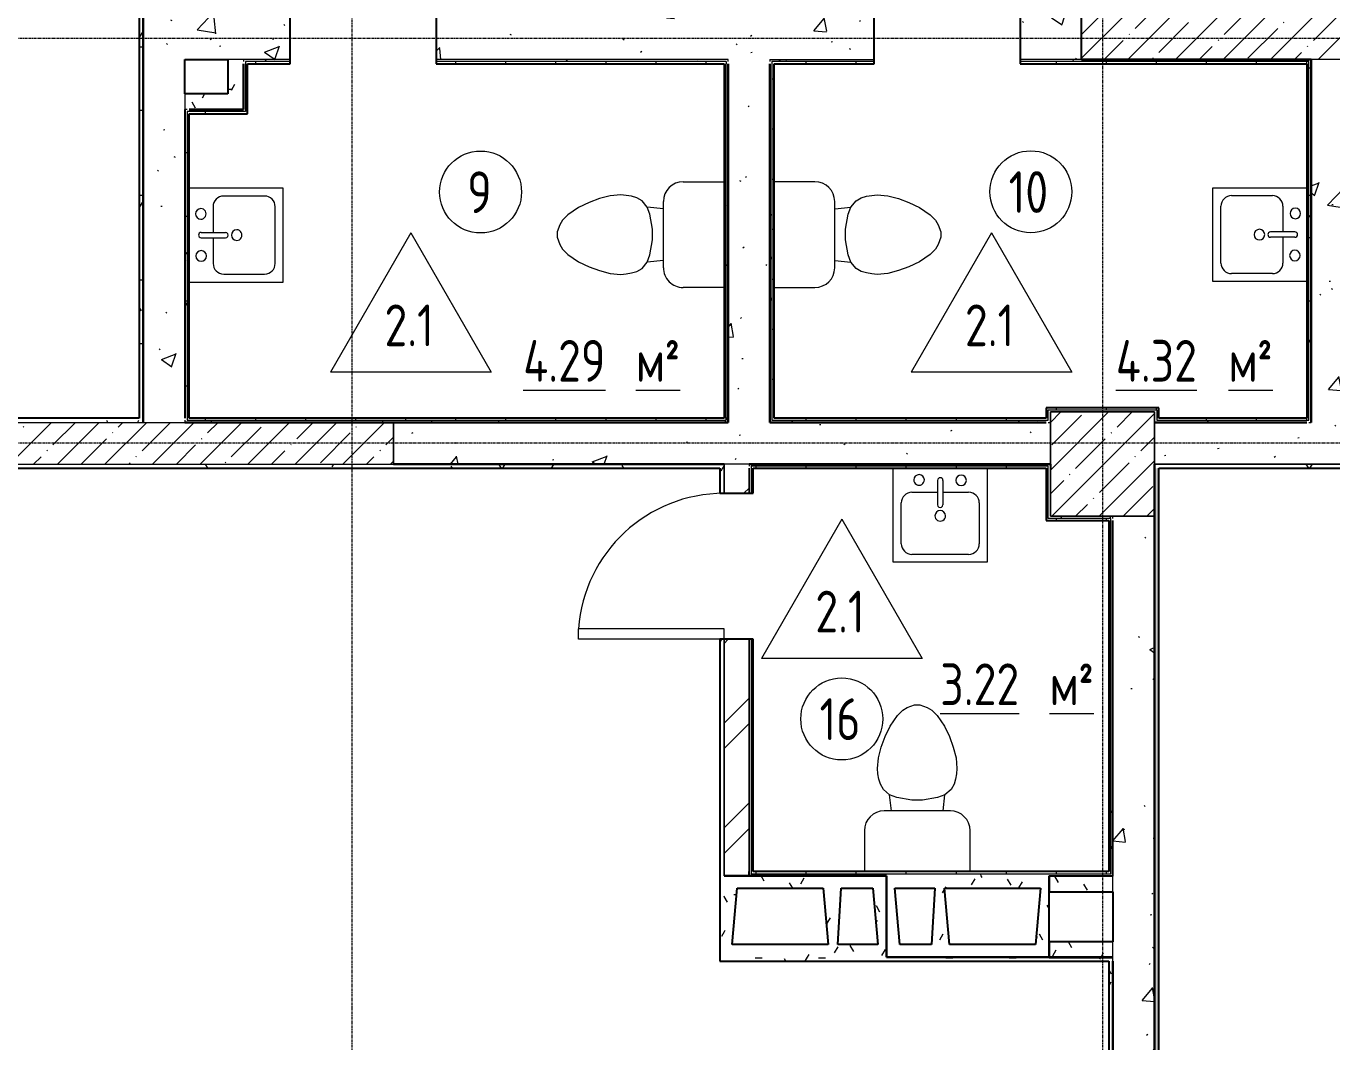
# Model space of a CAD drawing. Header units: millimetres. Extents: x -11854 to 4360091, y -19344 to 4989148.
# Drawn here: x 26381 to 32643, y 11977 to 16847 of the extents above; entities that cross this region are included whole.
import ezdxf

# ---------------------------------------------------------------- set-up
doc = ezdxf.new("R2010")
doc.units = ezdxf.units.MM
doc.linetypes.add('Линия сетки', pattern=[22.225, 12.7, -3.175, 3.175, -3.175])
for name, color, linetype, lineweight in [('A-AREA-IDEN', 254, 'Continuous', 9), ('A-DOOR', 254, 'Continuous', 9), ('A-WALL', 254, 'Continuous', 9), ('P-SANR-FIXT', 254, 'Continuous', 9), ('S-GRID', 254, 'Continuous', 9)]:
    doc.layers.add(name, color=color, linetype=linetype, lineweight=lineweight)
doc.styles.add('ISOCPEUR', font='isocpeur.ttf', dxfattribs={"width": 0.8, "height": 200})
doc.styles.add('ISOCPEUR_B', font='', dxfattribs={"width": 0.8, "height": 200})
doc.styles.add('ISOCPEUR_B_1', font='', dxfattribs={"width": 0.8, "height": 200})
doc.styles.get('ISOCPEUR_B').set_extended_font_data('ISOCPEUR', bold=True)
doc.styles.get('ISOCPEUR_B_1').set_extended_font_data('ISOCPEUR', bold=True)
pattern_1 = [(50, (542041.7, 20914.14), (728.7365, -63.7558), [76.2, -838.2]), (355, (542041.7, 20914.14), (-140.9716, 764.2276), [60.96, -670.56]), (100.451, (542102.4, 20908.8), (587.77, 700.46675), [64.76, -712.36]), (46.184, (542041.7, 21117.3), (1084.3162, -168.171), [114.3, -1257.3]), (96.636, (542132, 21103.3), (949.61, 989.7098), [97.14, -1068.54]), (351.184, (542041.7, 21117.3), (949.6206, 989.7012), [91.44, -1005.84]), (21, (542143.3, 21066.54), (606.4579, -409.0606), [76.2, -838.2]), (326, (542143.3, 21066.54), (247.2083, 736.7529), [60.96, -670.56]), (71.451, (542193.8, 21032.46), (853.66825, 327.6855), [64.76, -712.36]), (37.5, (542041.67, 20914.14), (12.3547, 338.22012), [6.706, -655.726, 6.706, -674.014, -673.1]), (37.5, (542041.67, 20914.14), (12.3547, 338.22012), [-1343.152, 6.706, -666.394]), (7.5, (542041.67, 20914.14), (267.27887, 400.72213), [6.706, -381.406, 6.706, -640.486, -256.54]), (7.5, (542041.67, 20914.14), (267.27887, 400.72213), [-1035.304, 6.706, -249.834]), (327.5, (541815.1, 20914.14), (542.36333, -22.91534), [6.706, -247.294, 6.706, -785.774, -1051.56]), (327.5, (541815.1, 20914.14), (542.36333, -22.91534), [-1046.48, 6.706, -1044.854]), (317.5, (541713.5, 20914.14), (592.51696, 101.7071), [6.706, -323.494, 6.706, -519.582, -746.76]), (317.5, (541713.5, 20914.14), (592.51696, 101.7071), [-856.488, 6.706, -740.054])]
pattern_2 = [(0, (542041.67, 20914.14), (406.4, 101.6), [33.528, -271.272, 33.528, -271.272, -1625.6]), (0, (542041.67, 20914.14), (406.4, 101.6), [-609.6, 33.528, -576.072, 33.528, -271.272, -711.2]), (0, (542041.67, 20914.14), (406.4, 101.6), [-1524, 33.528, -169.672, 33.528, -474.472]), (120, (542194.07, 20964.94), (-291.188181, 301.152724), [33.528, -271.272, 33.528, -1896.872]), (120, (542194.07, 20964.94), (-291.188181, 301.152724), [-338.328, -271.272, 33.528, -576.072, -1016]), (120, (542194.07, 20964.94), (-291.188181, 301.152724), [-1219.2, 33.528, -271.272, 33.528, -677.672]), (120, (542194.07, 20964.94), (-291.188181, 301.152724), [-1557.528, -169.672, 33.528, -474.472]), (240, (542244.87, 21168.14), (-115.211819, -402.752724), [33.528, -271.272, 33.528, -1896.872]), (240, (542244.87, 21168.14), (-115.211819, -402.752724), [-338.328, -271.272, 33.528, -576.072, -1016]), (240, (542244.87, 21168.14), (-115.211819, -402.752724), [-1219.2, 33.528, -271.272, 33.528, -677.672]), (240, (542244.87, 21168.14), (-115.211819, -402.752724), [-1557.528, -169.672, 33.528, -474.472])]
pattern_3 = [(45, (542041.67, 20914.14), (-114.049253, 114.049253), []), (45, (542155.72, 20914.14), (-114.049253, 114.049253), [201.613, -40.323, 3.353, -36.97])]
pattern_4 = [(0, (542041.67, 20914.14), (0, 240), []), (90, (542041.67, 20914.14), (-240, 1e-14), [])]

# ---------------------------------------------------------------- blocks, each defined once
blk = doc.blocks.new('Одиночные-Щитовые - Дверной блок внутренний глухой ДГ 21х7-6783225-1В')
at = {"layer": 'A-DOOR', "lineweight": 18}
for p, q in [((299, -60), (299, -758.1)), ((350, -60), (299, -60)), ((350, -60), (350, -758.1)), ((350, -758.1), (299, -758.1))]:
    blk.add_line(p, q, dxfattribs=at)
at = {"layer": 'A-DOOR'}
blk.add_arc((350, -60), 700, 180, 265.82189, dxfattribs=at)
blk = doc.blocks.new('Туалет-Домашний-3D - Туалет-Домашний-3D-2031272-1В')
at = {"layer": 'P-SANR-FIXT'}
for p, q in [((-253.4, 298.4), (-253.4, 494.7)), ((253.4, 494.7), (253.4, 298.4)), ((158.7, 203.8), (-158.8, 203.8)), ((-123.5, 203.8), (-132.3, 127)), ((123.5, 203.8), (132.3, 127)), ((-132.3, 127), (-162.6, 101.6)), ((-97.4, 139.7), (-132.3, 127)), ((-25.4, 152.4), (-97.4, 139.7)), ((25.4, 152.4), (-25.4, 152.4)), ((97.4, 139.7), (25.4, 152.4)), ((132.3, 127), (97.4, 139.7)), ((162.6, 101.6), (132.3, 127)), ((-177, 76.2), (-183.8, 50.8)), ((-162.6, 101.6), (-177, 76.2)), ((177, 76.2), (162.6, 101.6)), ((183.8, 50.8), (177, 76.2)), ((-188.3, 25.3), (-190.5, 0)), ((-190.5, 0), (-186.1, -50.6)), ((-183.8, 50.8), (-188.3, 25.3)), ((188.3, 25.3), (183.8, 50.8)), ((186.1, -50.6), (190.5, 0)), ((190.5, 0), (188.3, 25.3)), ((-186.1, -50.6), (-172.4, -101.6)), ((172.4, -101.6), (186.1, -50.6)), ((-172.4, -101.6), (-153.9, -152.4)), ((153.9, -152.4), (172.4, -101.6)), ((-153.9, -152.4), (-130.2, -203.2)), ((130.2, -203.2), (153.9, -152.4)), ((-130.2, -203.2), (-95, -254)), ((95, -254), (130.2, -203.2)), ((-95, -254), (-69.6, -279.4)), ((-69.6, -279.4), (-47.6, -292.1)), ((-47.6, -292.1), (-12.7, -304.8)), ((-12.7, -304.8), (12.7, -304.8)), ((12.7, -304.8), (47.6, -292.1)), ((47.6, -292.1), (69.6, -279.4)), ((69.6, -279.4), (95, -254))]:
    blk.add_line(p, q, dxfattribs=at)
for centre, start, end in [((-158.8, 298.4), 180, 270), ((158.7, 298.4), 270, 360)]:
    blk.add_arc(centre, 94.6, start, end, dxfattribs=at)
blk = doc.blocks.new('Кухонная мойка-Островок - 450 x 450 мм-2032278-1В')
at = {"layer": 'P-SANR-FIXT'}
for p, q in [((240.7, 227.3), (-209.3, 227.3)), ((-209.3, 227.3), (-209.3, -222.7)), ((240.7, -222.7), (240.7, 227.3)), ((3, 170.2), (3, 53.1)), ((28.4, 170.2), (28.4, 53.1)), ((3, 113), (-120.4, 113)), ((151.8, 113), (28.4, 113)), ((-171.2, 62.2), (-171.2, -133.8)), ((202.6, -133.8), (202.6, 62.2)), ((-120.4, -184.6), (151.8, -184.6)), ((-209.3, -222.7), (240.7, -222.7))]:
    blk.add_line(p, q, dxfattribs=at)
for centre, radius, start, end in [((-84.3, 170.2), 25.4, 360, 180), ((117.3, 172.3), 25.4, 360, 180), ((-84.3, 170.2), 25.4, 180, 360), ((15.7, 170.2), 12.7, 360, 180), ((117.3, 172.3), 25.4, 180, 0), ((-120.4, 62.2), 50.8, 90, 180), ((151.8, 62.2), 50.8, 360, 90), ((15.7, 0), 25.4, 360, 180), ((15.7, 0), 25.4, 180, 0), ((15.7, 53.1), 12.7, 180, 0), ((-120.4, -133.8), 50.8, 180, 270), ((151.8, -133.8), 50.8, 270, 0)]:
    blk.add_arc(centre, radius, start, end, dxfattribs=at)
blk = doc.blocks.new('Туалет-Домашний-3D - Туалет-Домашний-3D-2034792-1В')
at = {"layer": 'P-SANR-FIXT'}
for p, q in [((-130.2, 203.2), (-95, 254)), ((-95, 254), (-69.6, 279.4)), ((-69.6, 279.4), (-47.6, 292.1)), ((-47.6, 292.1), (-12.7, 304.8)), ((-12.7, 304.8), (12.7, 304.8)), ((12.7, 304.8), (47.6, 292.1)), ((47.6, 292.1), (69.6, 279.4)), ((69.6, 279.4), (95, 254)), ((95, 254), (130.2, 203.2)), ((-153.9, 152.4), (-130.2, 203.2)), ((130.2, 203.2), (153.9, 152.4)), ((-172.4, 101.6), (-153.9, 152.4)), ((153.9, 152.4), (172.4, 101.6)), ((-186.1, 50.6), (-172.4, 101.6)), ((172.4, 101.6), (186.1, 50.6)), ((-190.5, 0), (-186.1, 50.6)), ((186.1, 50.6), (190.5, 0)), ((-188.3, -25.3), (-190.5, 0)), ((-183.8, -50.8), (-188.3, -25.3)), ((-177, -76.2), (-183.8, -50.8)), ((183.8, -50.8), (177, -76.2)), ((188.3, -25.3), (183.8, -50.8)), ((190.5, 0), (188.3, -25.3)), ((-162.6, -101.6), (-177, -76.2)), ((-132.3, -127), (-162.6, -101.6)), ((162.6, -101.6), (132.3, -127)), ((177, -76.2), (162.6, -101.6)), ((-97.4, -139.7), (-132.3, -127)), ((-123.5, -203.8), (-132.3, -127)), ((-25.4, -152.4), (-97.4, -139.7)), ((25.4, -152.4), (-25.4, -152.4)), ((97.4, -139.7), (25.4, -152.4)), ((132.3, -127), (97.4, -139.7)), ((123.5, -203.8), (132.3, -127)), ((158.7, -203.8), (-158.8, -203.8)), ((-253.4, -298.4), (-253.4, -494.7)), ((253.4, -494.7), (253.4, -298.4))]:
    blk.add_line(p, q, dxfattribs=at)
for centre, start, end in [((-158.8, -298.4), 90, 180), ((158.7, -298.4), 0, 90)]:
    blk.add_arc(centre, 94.6, start, end, dxfattribs=at)
blk = doc.blocks.new('Кухонная мойка-Островок - 450 x 450 мм-2034793-1В')
at = {"layer": 'P-SANR-FIXT'}
for p, q in [((-209.3, 222.7), (240.7, 222.7)), ((-209.3, -227.3), (-209.3, 222.7)), ((240.7, 222.7), (240.7, -227.3)), ((-171.2, -62.2), (-171.2, 133.8)), ((-120.4, 184.6), (151.8, 184.6)), ((202.6, 133.8), (202.6, -62.2)), ((3, -170.2), (3, -53.1)), ((28.4, -170.2), (28.4, -53.1)), ((3, -113), (-120.4, -113)), ((151.8, -113), (28.4, -113)), ((240.7, -227.3), (-209.3, -227.3))]:
    blk.add_line(p, q, dxfattribs=at)
for centre, radius, start, end in [((-120.4, 133.8), 50.8, 90, 180), ((151.8, 133.8), 50.8, 360, 90), ((15.7, 0), 25.4, 360, 180), ((15.7, 0), 25.4, 180, 0), ((-120.4, -62.2), 50.8, 180, 270), ((15.7, -53.1), 12.7, 360, 180), ((151.8, -62.2), 50.8, 270, 0), ((-84.3, -170.2), 25.4, 0, 180), ((-84.3, -170.2), 25.4, 180, 0), ((15.7, -170.2), 12.7, 180, 360), ((117.3, -172.3), 25.4, 360, 180), ((117.3, -172.3), 25.4, 180, 0)]:
    blk.add_arc(centre, radius, start, end, dxfattribs=at)
blk = doc.blocks.new('АР-Марка-Помещения-Этаж_Секция_Номер - Номер-1294543-1В')
at = {"layer": 'A-AREA-IDEN'}
blk.add_circle((0, 1.219), 1.965, dxfattribs=at)
blk = doc.blocks.new('МАРКА ПОМЕЩЕНИЯ - ПОЛЫ - МАРКА ПОМЕЩЕНИЯ - ПОЛЫ-6348053-1В')
at = {"layer": 'A-AREA-IDEN'}
for p, q in [((0, 4.233), (-3.855, -2.444)), ((0, 4.233), (3.855, -2.444)), ((3.855, -2.444), (-3.855, -2.444))]:
    blk.add_line(p, q, dxfattribs=at)

msp = doc.modelspace()

# ---------------------------------------------------------------- hatches: boundary and pattern name
at = {"layer": 'A-WALL'}
h = msp.add_hatch(dxfattribs=at)
h.set_pattern_fill('FP_5', color=8, style=0, pattern_type=2)
h.set_pattern_definition(pattern_2)
h.paths.add_polyline_path([(26942.6, 14947.4), (26942.6, 16887.4), (26922.6, 16887.4), (26922.6, 14947.4)])
h = msp.add_hatch(dxfattribs=at)
h.set_pattern_fill('FP_1', color=8, style=0, pattern_type=2)
h.set_pattern_definition(pattern_1)
h.paths.add_polyline_path([(27142.6, 14947.4), (27142.6, 16887.4), (26942.6, 16887.4), (26942.6, 14947.4)])
h = msp.add_hatch(dxfattribs=at)
h.set_pattern_fill('FP_1', color=8, style=0, pattern_type=2)
h.set_pattern_definition(pattern_1)
h.paths.add_polyline_path([(29947.5, 16687.4), (30447.5, 16687.4), (30447.5, 16887.4), (28347.6, 16887.4), (28347.6, 16687.4), (29747.5, 16687.4)])
h.paths.add_polyline_path([(31442.6, 16687.4), (31442.6, 16887.4), (31147.5, 16887.4), (31147.5, 16687.4)])
h.paths.add_polyline_path([(27422.6, 16687.4), (27647.6, 16687.4), (27647.6, 16887.4), (27142.6, 16887.4), (27142.6, 16687.4), (27347.6, 16687.4)])
h = msp.add_hatch(dxfattribs=at)
h.set_pattern_fill('FP_2', color=8, style=0, pattern_type=2)
h.set_pattern_definition(pattern_3)
h.paths.add_polyline_path([(35642.6, 16687.4), (35642.6, 16887.4), (31442.6, 16887.4), (31442.6, 16687.4), (35542.5, 16687.4)])
h = msp.add_hatch(dxfattribs=at)
h.set_pattern_fill('FP_5', color=8, style=0, pattern_type=2)
h.set_pattern_definition(pattern_2)
h.paths.add_polyline_path([(27422.6, 16522.4), (27422.6, 16687.4), (27347.6, 16687.4), (27347.6, 16522.4)])
h = msp.add_hatch(dxfattribs=at)
h.set_pattern_fill('FP_5', color=8, style=0, pattern_type=2)
h.set_pattern_definition(pattern_2)
h.paths.add_polyline_path([(29747.5, 16677.4), (29747.5, 16687.4), (28347.6, 16687.4), (28347.6, 16677.4), (29737.5, 16677.4)])
h.paths.add_polyline_path([(27647.6, 16677.4), (27647.6, 16687.4), (27422.6, 16687.4), (27422.6, 16677.4), (27438.8, 16677.4)])
h = msp.add_hatch(dxfattribs=at)
h.set_pattern_fill('FP_6', color=8, style=0, pattern_type=2)
h.set_pattern_definition(pattern_4)
h.paths.add_polyline_path([(29737.5, 16667.4), (29737.5, 16677.4), (28347.6, 16677.4), (28347.6, 16667.4), (29727.5, 16667.4)])
h.paths.add_polyline_path([(27432.6, 16667.4), (27647.6, 16667.4), (27647.6, 16677.4), (27432.6, 16677.4)])
h = msp.add_hatch(dxfattribs=at)
h.set_pattern_fill('FP_6', color=8, style=0, pattern_type=2)
h.set_pattern_definition(pattern_4)
h.paths.add_polyline_path([(27432.6, 16437.4), (27442.6, 16437.4), (27442.6, 16667.4), (27432.6, 16667.4), (27432.6, 16447.4)])
h = msp.add_hatch(dxfattribs=at)
h.set_pattern_fill('FP_6', color=8, style=0, pattern_type=2)
h.set_pattern_definition(pattern_4)
h.paths.add_polyline_path([(29737.5, 14957.4), (29737.5, 16667.4), (29727.5, 16667.4), (29727.5, 14957.4)])
h = msp.add_hatch(dxfattribs=at)
h.set_pattern_fill('FP_5', color=8, style=0, pattern_type=2)
h.set_pattern_definition(pattern_2)
h.paths.add_polyline_path([(29737.5, 14947.4), (29747.5, 14947.4), (29747.5, 16677.4), (29737.5, 16677.4), (29737.5, 14957.4)])
h = msp.add_hatch(dxfattribs=at)
h.set_pattern_fill('FP_1', color=8, style=0, pattern_type=2)
h.set_pattern_definition(pattern_1)
h.paths.add_polyline_path([(29947.5, 14947.4), (29947.5, 16687.4), (29747.5, 16687.4), (29747.5, 14947.4)])
h = msp.add_hatch(dxfattribs=at)
h.set_pattern_fill('FP_5', color=8, style=0, pattern_type=2)
h.set_pattern_definition(pattern_2)
h.paths.add_polyline_path([(32522.6, 16677.4), (32532.6, 16677.4), (32532.6, 16687.4), (31147.5, 16687.4), (31147.5, 16677.4), (32024.7, 16677.4)])
h.paths.add_polyline_path([(29957.5, 16677.4), (30447.5, 16677.4), (30447.5, 16687.4), (29947.5, 16687.4), (29947.5, 16677.4)])
h = msp.add_hatch(dxfattribs=at)
h.set_pattern_fill('FP_5', color=8, style=0, pattern_type=2)
h.set_pattern_definition(pattern_2)
h.paths.add_polyline_path([(29947.5, 14947.4), (29957.5, 14947.4), (29957.5, 16677.4), (29947.5, 16677.4), (29947.5, 15325.7)])
h = msp.add_hatch(dxfattribs=at)
h.set_pattern_fill('FP_6', color=8, style=0, pattern_type=2)
h.set_pattern_definition(pattern_4)
h.paths.add_polyline_path([(32522.6, 16667.4), (32522.6, 16677.4), (31147.5, 16677.4), (31147.5, 16667.4), (32024.7, 16667.4)])
h.paths.add_polyline_path([(30447.5, 16667.4), (30447.5, 16677.4), (29957.5, 16677.4), (29957.5, 16667.4), (29967.5, 16667.4)])
h = msp.add_hatch(dxfattribs=at)
h.set_pattern_fill('FP_6', color=8, style=0, pattern_type=2)
h.set_pattern_definition(pattern_4)
h.paths.add_polyline_path([(29957.5, 14957.4), (29967.5, 14957.4), (29967.5, 16667.4), (29957.5, 16667.4), (29957.5, 15325.7)])
h = msp.add_hatch(dxfattribs=at)
h.set_pattern_fill('FP_6', color=8, style=0, pattern_type=2)
h.set_pattern_definition(pattern_4)
h.paths.add_polyline_path([(32522.6, 14957.4), (32532.6, 14957.4), (32532.6, 16677.4), (32522.6, 16677.4), (32522.6, 14967.4)])
h = msp.add_hatch(dxfattribs=at)
h.set_pattern_fill('FP_5', color=8, style=0, pattern_type=2)
h.set_pattern_definition(pattern_2)
h.paths.add_polyline_path([(32542.6, 14947.4), (32542.6, 16687.4), (32532.6, 16687.4), (32532.6, 14947.4)])
h = msp.add_hatch(dxfattribs=at)
h.set_pattern_fill('FP_1', color=8, style=0, pattern_type=2)
h.set_pattern_definition(pattern_1)
h.paths.add_polyline_path([(32742.6, 14947.4), (32742.6, 16687.4), (32542.6, 16687.4), (32542.6, 14947.4)])
h = msp.add_hatch(dxfattribs=at)
h.set_pattern_fill('FP_5', color=8, style=0, pattern_type=2)
h.set_pattern_definition(pattern_2)
h.paths.add_polyline_path([(27422.6, 16447.4), (27422.6, 16522.4), (27142.6, 16522.4), (27142.6, 16447.4), (27162.6, 16447.4)])
h = msp.add_hatch(dxfattribs=at)
h.set_pattern_fill('FP_5', color=8, style=0, pattern_type=2)
h.set_pattern_definition(pattern_2)
h.paths.add_polyline_path([(27152.6, 14957.4), (27152.6, 16447.4), (27142.6, 16447.4), (27142.6, 14957.4)])
h = msp.add_hatch(dxfattribs=at)
h.set_pattern_fill('FP_5', color=8, style=0, pattern_type=2)
h.set_pattern_definition(pattern_2)
h.paths.add_polyline_path([(27152.6, 16437.4), (27432.6, 16437.4), (27432.6, 16447.4), (27152.6, 16447.4)])
h = msp.add_hatch(dxfattribs=at)
h.set_pattern_fill('FP_6', color=8, style=0, pattern_type=2)
h.set_pattern_definition(pattern_4)
h.paths.add_polyline_path([(27152.6, 14967.4), (27162.6, 14967.4), (27162.6, 16437.4), (27152.6, 16437.4), (27152.6, 16317.1)])
h = msp.add_hatch(dxfattribs=at)
h.set_pattern_fill('FP_6', color=8, style=0, pattern_type=2)
h.set_pattern_definition(pattern_4)
h.paths.add_polyline_path([(27162.6, 16427.4), (27442.6, 16427.4), (27442.6, 16437.4), (27162.6, 16437.4)])
h = msp.add_hatch(dxfattribs=at)
h.set_pattern_fill('FP_5', color=8, style=0, pattern_type=2)
h.set_pattern_definition(pattern_2)
h.paths.add_polyline_path([(26922.6, 14947.4), (26922.6, 14967.4), (21942.6, 14967.4), (21942.6, 14947.4), (23770.1, 14947.4)])
h = msp.add_hatch(dxfattribs=at)
h.set_pattern_fill('FP_6', color=8, style=0, pattern_type=2)
h.set_pattern_definition(pattern_4)
h.paths.add_polyline_path([(29727.5, 14957.4), (29727.5, 14967.4), (27152.6, 14967.4), (27152.6, 14957.4), (29273.1, 14957.4)])
h = msp.add_hatch(dxfattribs=at)
h.set_pattern_fill('FP_6', color=8, style=0, pattern_type=2)
h.set_pattern_definition(pattern_4)
h.paths.add_polyline_path([(30190.3, 14957.4), (31272.6, 14957.4), (31272.6, 14967.4), (29967.5, 14967.4), (29967.5, 14957.4)])
h = msp.add_hatch(dxfattribs=at)
h.set_pattern_fill('FP_6', color=8, style=0, pattern_type=2)
h.set_pattern_definition(pattern_4)
h.paths.add_polyline_path([(31802.6, 15007.4), (31802.6, 15017.4), (31282.6, 15017.4), (31282.6, 15007.4), (31792.6, 15007.4)])
h = msp.add_hatch(dxfattribs=at)
h.set_pattern_fill('FP_2', color=8, style=0, pattern_type=2)
h.set_pattern_definition(pattern_3)
h.paths.add_polyline_path([(31792.6, 14497.4), (31792.6, 14997.4), (31292.6, 14997.4), (31292.6, 14497.4), (31592.6, 14497.4)])
h = msp.add_hatch(dxfattribs=at)
h.set_pattern_fill('FP_6', color=8, style=0, pattern_type=2)
h.set_pattern_definition(pattern_4)
h.paths.add_polyline_path([(31812.6, 14957.4), (32522.6, 14957.4), (32522.6, 14967.4), (31812.6, 14967.4)])
h = msp.add_hatch(dxfattribs=at)
h.set_pattern_fill('FP_2', color=8, style=0, pattern_type=2)
h.set_pattern_definition(pattern_3)
h.paths.add_polyline_path([(28142.6, 14747.4), (28142.6, 14947.4), (21742.6, 14947.4), (21742.6, 14747.4), (27438.8, 14747.4)])
h = msp.add_hatch(dxfattribs=at)
h.set_pattern_fill('FP_5', color=8, style=0, pattern_type=2)
h.set_pattern_definition(pattern_2)
h.paths.add_polyline_path([(29727.5, 14947.4), (29737.5, 14947.4), (29737.5, 14957.4), (27142.6, 14957.4), (27142.6, 14947.4), (29273.1, 14947.4)])
h = msp.add_hatch(dxfattribs=at)
h.set_pattern_fill('FP_1', color=8, style=0, pattern_type=2)
h.set_pattern_definition(pattern_1)
h.paths.add_polyline_path([(41042.6, 14747.4), (41042.6, 14947.4), (38492.6, 14947.4), (38492.6, 14747.4), (40279.3, 14747.4)])
h.paths.add_polyline_path([(37992.6, 14747.4), (37992.6, 14947.4), (37147.6, 14947.4), (37147.6, 14747.4), (37527.7, 14747.4)])
h.paths.add_polyline_path([(36447.6, 14747.4), (36447.6, 14947.4), (35017.6, 14947.4), (35017.6, 14747.4), (35693.4, 14747.4)])
h.paths.add_polyline_path([(34517.6, 14747.4), (34517.6, 14947.4), (33547.6, 14947.4), (33547.6, 14747.4)])
h.paths.add_polyline_path([(32847.6, 14747.4), (32847.6, 14947.4), (31792.6, 14947.4), (31792.6, 14747.4), (32024.7, 14747.4)])
h.paths.add_polyline_path([(31292.6, 14747.4), (31292.6, 14947.4), (28142.6, 14947.4), (28142.6, 14747.4), (31107.5, 14747.4)])
h = msp.add_hatch(dxfattribs=at)
h.set_pattern_fill('FP_5', color=8, style=0, pattern_type=2)
h.set_pattern_definition(pattern_2)
h.paths.add_polyline_path([(31282.6, 14947.4), (31282.6, 14957.4), (29957.5, 14957.4), (29957.5, 14947.4), (31272.6, 14947.4)])
h = msp.add_hatch(dxfattribs=at)
h.set_pattern_fill('FP_5', color=8, style=0, pattern_type=2)
h.set_pattern_definition(pattern_2)
h.paths.add_polyline_path([(32532.6, 14947.4), (32532.6, 14957.4), (31802.6, 14957.4), (31802.6, 14947.4), (32522.6, 14947.4)])
h = msp.add_hatch(dxfattribs=at)
h.set_pattern_fill('FP_5', color=8, style=0, pattern_type=2)
h.set_pattern_definition(pattern_2)
h.paths.add_polyline_path([(29707.6, 14727.4), (29727.6, 14727.4), (29727.6, 14747.4), (21942.6, 14747.4), (21942.6, 14727.4), (29273.1, 14727.4)])
h = msp.add_hatch(dxfattribs=at)
h.set_pattern_fill('FP_5', color=8, style=0, pattern_type=2)
h.set_pattern_definition(pattern_2)
h.paths.add_polyline_path([(29727.6, 12363.8), (29727.6, 13907.4), (29707.6, 13907.4), (29707.6, 12363.8)])
h.paths.add_polyline_path([(29727.6, 14607.4), (29727.6, 14727.4), (29707.6, 14727.4), (29707.6, 14607.4)])
h = msp.add_hatch(dxfattribs=at)
h.set_pattern_fill('FP_3', color=8, style=0, pattern_type=2)
h.set_pattern_definition([(45, (542041.67, 20914.14), (-251.44717, 251.44717), []), (45, (542041.67, 21295.14), (-251.44717, 251.44717), [])])
h.paths.add_polyline_path([(29727.6, 12773.8), (29847.6, 12773.8), (29847.6, 13907.4), (29727.6, 13907.4), (29727.6, 13342.9)])
h.paths.add_polyline_path([(29847.6, 14607.4), (29847.6, 14747.4), (29727.6, 14747.4), (29727.6, 14607.4)])
h = msp.add_hatch(dxfattribs=at)
h.set_pattern_fill('FP_5', color=8, style=0, pattern_type=2)
h.set_pattern_definition(pattern_2)
h.paths.add_polyline_path([(31282.6, 14737.4), (31292.6, 14737.4), (31292.6, 14747.4), (29847.6, 14747.4), (29847.6, 14737.4), (31107.5, 14737.4)])
h = msp.add_hatch(dxfattribs=at)
h.set_pattern_fill('FP_5', color=8, style=0, pattern_type=2)
h.set_pattern_definition(pattern_2)
h.paths.add_polyline_path([(29857.6, 12783.8), (29857.6, 13907.4), (29847.6, 13907.4), (29847.6, 12783.8)])
h.paths.add_polyline_path([(29847.6, 14607.4), (29857.6, 14607.4), (29857.6, 14737.4), (29847.6, 14737.4), (29847.6, 14727.4)])
h = msp.add_hatch(dxfattribs=at)
h.set_pattern_fill('FP_6', color=8, style=0, pattern_type=2)
h.set_pattern_definition(pattern_4)
h.paths.add_polyline_path([(31272.6, 14727.4), (31282.6, 14727.4), (31282.6, 14737.4), (29857.6, 14737.4), (29857.6, 14727.4), (31107.5, 14727.4)])
h = msp.add_hatch(dxfattribs=at)
h.set_pattern_fill('FP_6', color=8, style=0, pattern_type=2)
h.set_pattern_definition(pattern_4)
h.paths.add_polyline_path([(29867.6, 12793.8), (29867.6, 13907.4), (29857.6, 13907.4), (29857.6, 12793.8)])
h.paths.add_polyline_path([(29867.6, 14607.4), (29867.6, 14727.4), (29857.6, 14727.4), (29857.6, 14607.4)])
h = msp.add_hatch(dxfattribs=at)
h.set_pattern_fill('FP_6', color=8, style=0, pattern_type=2)
h.set_pattern_definition(pattern_4)
h.paths.add_polyline_path([(31272.6, 14477.4), (31282.6, 14477.4), (31282.6, 14727.4), (31272.6, 14727.4)])
h = msp.add_hatch(dxfattribs=at)
h.set_pattern_fill('FP_5', color=8, style=0, pattern_type=2)
h.set_pattern_definition(pattern_2)
h.paths.add_polyline_path([(34517.6, 14727.4), (34517.6, 14747.4), (33547.6, 14747.4), (33547.6, 14727.4), (34497.6, 14727.4)])
h.paths.add_polyline_path([(32847.6, 14727.4), (32847.6, 14747.4), (31792.6, 14747.4), (31792.6, 14727.4), (32024.7, 14727.4)])
h = msp.add_hatch(dxfattribs=at)
h.set_pattern_fill('FP_5', color=8, style=0, pattern_type=2)
h.set_pattern_definition(pattern_2)
h.paths.add_polyline_path([(31792.6, 2242.4), (31812.6, 2242.4), (31812.6, 14727.4), (31792.6, 14727.4), (31792.6, 2437.6)])
h = msp.add_hatch(dxfattribs=at)
h.set_pattern_fill('FP_6', color=8, style=0, pattern_type=2)
h.set_pattern_definition(pattern_4)
h.paths.add_polyline_path([(31582.6, 14477.4), (31582.6, 14487.4), (31282.6, 14487.4), (31282.6, 14477.4), (31572.6, 14477.4)])
h = msp.add_hatch(dxfattribs=at)
h.set_pattern_fill('FP_5', color=8, style=0, pattern_type=2)
h.set_pattern_definition(pattern_2)
h.paths.add_polyline_path([(31582.6, 14487.4), (31592.6, 14487.4), (31592.6, 14497.4), (31292.6, 14497.4), (31292.6, 14487.4), (31566.1, 14487.4)])
h = msp.add_hatch(dxfattribs=at)
h.set_pattern_fill('FP_6', color=8, style=0, pattern_type=2)
h.set_pattern_definition(pattern_4)
h.paths.add_polyline_path([(31572.6, 12783.8), (31582.6, 12783.8), (31582.6, 14477.4), (31572.6, 14477.4), (31572.6, 12793.8)])
h = msp.add_hatch(dxfattribs=at)
h.set_pattern_fill('FP_5', color=8, style=0, pattern_type=2)
h.set_pattern_definition(pattern_2)
h.paths.add_polyline_path([(31582.6, 12773.8), (31592.6, 12773.8), (31592.6, 14487.4), (31582.6, 14487.4), (31582.6, 12783.8)])
h = msp.add_hatch(dxfattribs=at)
h.set_pattern_fill('FP_1', color=8, style=0, pattern_type=2)
h.set_pattern_definition(pattern_1)
h.paths.add_polyline_path([(31792.6, 9267.4), (31792.6, 14497.4), (31592.6, 14497.4), (31592.6, 9267.4)])
h = msp.add_hatch(dxfattribs=at)
h.set_pattern_fill('FP_5', color=8, style=0, pattern_type=2)
h.set_pattern_definition(pattern_2)
h.paths.add_polyline_path([(31582.6, 12773.8), (31582.6, 12783.8), (29847.6, 12783.8), (29847.6, 12773.8), (31572.6, 12773.8)])
h = msp.add_hatch(dxfattribs=at)
h.set_pattern_fill('FP_6', color=8, style=0, pattern_type=2)
h.set_pattern_definition(pattern_4)
h.paths.add_polyline_path([(31572.6, 12783.8), (31572.6, 12793.8), (29857.6, 12793.8), (29857.6, 12783.8), (31107.5, 12783.8)])
h = msp.add_hatch(dxfattribs=at)
h.set_pattern_fill('FP_5', color=8, style=0, pattern_type=2)
h.set_pattern_definition(pattern_2)
h.paths.add_polyline_path([(30506.2, 12383.8), (30506.2, 12773.8), (29727.6, 12773.8), (29727.6, 12383.8), (30190.3, 12383.8)])
h.paths.add_polyline_path([(30227.6, 12443.8), (29766.9, 12443.8), (29791, 12713.8), (30203.7, 12713.8)])
h.paths.add_polyline_path([(30465.1, 12443.8), (30273.2, 12443.8), (30290.1, 12713.8), (30441.2, 12713.8)])
h = msp.add_hatch(dxfattribs=at)
h.set_pattern_fill('FP_5', color=8, style=0, pattern_type=2)
h.set_pattern_definition(pattern_2)
h.paths.add_polyline_path([(31286.2, 12383.8), (31286.2, 12773.8), (30506.2, 12773.8), (30506.2, 12383.8), (31107.5, 12383.8)])
h.paths.add_polyline_path([(31221.5, 12443.8), (30808.8, 12443.8), (30784.9, 12713.8), (31245.6, 12713.8)])
h.paths.add_polyline_path([(30722.4, 12443.8), (30571.2, 12443.8), (30547.4, 12713.8), (30739.3, 12713.8)])
h = msp.add_hatch(dxfattribs=at)
h.set_pattern_fill('FP_5', color=8, style=0, pattern_type=2)
h.set_pattern_definition(pattern_2)
h.paths.add_polyline_path([(31592.6, 12697.4), (31592.6, 12772.4), (31286.2, 12772.4), (31286.2, 12697.4)])
h = msp.add_hatch(dxfattribs=at)
h.set_pattern_fill('FP_5', color=8, style=0, pattern_type=2)
h.set_pattern_definition(pattern_2)
h.paths.add_polyline_path([(31592.6, 12382.4), (31592.6, 12457.4), (31286.2, 12457.4), (31286.2, 12382.4)])
h = msp.add_hatch(dxfattribs=at)
h.set_pattern_fill('FP_5', color=8, style=0, pattern_type=2)
h.set_pattern_definition(pattern_2)
h.paths.add_polyline_path([(31572.6, 12363.8), (31592.6, 12363.8), (31592.6, 12383.8), (29727.6, 12383.8), (29727.6, 12363.8), (31107.5, 12363.8)])
h = msp.add_hatch(dxfattribs=at)
h.set_pattern_fill('FP_5', color=8, style=0, pattern_type=2)
h.set_pattern_definition(pattern_2)
h.paths.add_polyline_path([(31572.6, 9267.4), (31592.6, 9267.4), (31592.6, 12363.8), (31572.6, 12363.8), (31572.6, 9287.4)])

# ---------------------------------------------------------------- linework, layer by layer
at = {"layer": 'A-WALL', "color": 8, "lineweight": 25}
for p, q in [((31442.6, 16687.4), (31442.6, 19437.4)), ((26922.6, 16907.4), (26922.6, 14967.4)), ((28347.6, 16907.4), (28347.6, 16687.4)), ((26942.6, 16887.4), (26942.6, 14947.4)), ((26942.6, 14947.4), (26942.6, 16887.4)), ((27647.6, 16687.4), (27647.6, 16887.4)), ((30447.5, 16667.4), (30447.5, 16887.4)), ((31147.5, 16887.4), (31147.5, 16687.4)), ((27142.6, 16522.4), (27142.6, 16687.4)), ((27142.6, 16687.4), (27347.6, 16687.4)), ((27347.6, 16687.4), (27347.6, 16522.4)), ((27422.6, 16447.4), (27422.6, 16667.4)), ((27422.6, 16667.4), (27422.6, 16447.4)), ((27442.6, 16667.4), (27647.6, 16667.4)), ((27442.6, 16427.4), (27442.6, 16667.4)), ((27647.6, 16667.4), (27647.6, 16687.4)), ((28347.6, 16687.4), (28347.6, 16667.4)), ((28347.6, 16667.4), (29727.5, 16667.4)), ((29727.5, 16667.4), (29727.5, 14967.4)), ((29747.5, 16667.4), (29747.5, 14947.4)), ((29747.5, 14947.4), (29747.5, 16667.4)), ((29947.5, 14947.4), (29947.5, 16667.4)), ((29947.5, 16667.4), (29947.5, 14947.4)), ((29967.5, 14967.4), (29967.5, 16667.4)), ((29967.5, 16667.4), (30447.5, 16667.4)), ((31147.5, 16687.4), (31147.5, 16667.4)), ((31147.5, 16667.4), (32522.6, 16667.4)), ((31442.6, 16687.4), (32542.6, 16687.4)), ((32542.6, 16687.4), (31442.6, 16687.4)), ((32522.6, 16667.4), (32522.6, 14967.4)), ((32542.6, 16687.4), (32542.6, 14947.4)), ((32542.6, 14947.4), (32542.6, 16687.4)), ((27347.6, 16522.4), (27142.6, 16522.4)), ((27142.6, 16447.4), (27142.6, 16447.4)), ((27142.6, 16447.4), (27142.6, 14967.4)), ((27162.6, 16447.4), (27422.6, 16447.4)), ((27422.6, 16447.4), (27162.6, 16447.4)), ((27162.6, 14967.4), (27162.6, 16427.4)), ((27162.6, 16427.4), (27442.6, 16427.4)), ((26922.6, 14967.4), (21962.6, 14967.4)), ((29727.5, 14967.4), (27162.6, 14967.4)), ((31272.6, 14967.4), (29967.5, 14967.4)), ((31812.6, 15017.4), (31272.6, 15017.4)), ((31272.6, 15017.4), (31272.6, 14967.4)), ((31812.6, 14967.4), (31812.6, 15017.4)), ((32522.6, 14967.4), (31812.6, 14967.4)), ((28142.6, 14947.4), (27142.6, 14947.4)), ((27142.6, 14947.4), (29747.5, 14947.4)), ((29747.5, 14947.4), (28142.6, 14947.4)), ((31272.6, 14947.4), (29947.5, 14947.4)), ((29947.5, 14947.4), (31272.6, 14947.4)), ((32522.6, 14947.4), (31792.6, 14947.4)), ((31792.6, 14947.4), (32522.6, 14947.4)), ((21962.6, 14727.4), (29707.6, 14727.4)), ((28142.6, 14747.4), (29727.6, 14747.4)), ((29727.6, 14747.4), (28142.6, 14747.4)), ((29707.6, 14727.4), (29707.6, 14607.4)), ((29847.6, 14747.4), (31292.6, 14747.4)), ((31292.6, 14747.4), (29847.6, 14747.4)), ((29867.6, 14727.4), (31272.6, 14727.4)), ((29867.6, 14607.4), (29867.6, 14727.4)), ((31272.6, 14727.4), (31272.6, 14477.4)), ((31292.6, 14747.4), (31292.6, 14727.4)), ((31792.6, 14497.4), (31792.6, 14747.4)), ((31792.6, 14747.4), (31792.6, 2242.4)), ((31812.6, 14727.4), (32847.6, 14727.4)), ((31812.6, 2242.4), (31812.6, 14727.4)), ((29707.6, 14607.4), (29847.6, 14607.4)), ((29847.6, 14607.4), (29867.6, 14607.4)), ((31272.6, 14477.4), (31572.6, 14477.4)), ((31572.6, 14477.4), (31572.6, 12793.8)), ((31592.6, 12772.4), (31592.6, 14477.4)), ((31792.6, 9267.4), (31792.6, 14497.4)), ((29707.6, 13907.4), (29707.6, 12363.8)), ((29847.6, 13907.4), (29707.6, 13907.4)), ((29867.6, 13907.4), (29847.6, 13907.4)), ((29867.6, 12793.8), (29867.6, 13907.4)), ((29847.6, 12773.8), (29847.6, 12793.8)), ((29847.6, 12783.8), (29847.6, 12773.8)), ((31572.6, 12793.8), (29867.6, 12793.8)), ((29727.6, 12773.8), (29847.6, 12773.8)), ((30506.2, 12773.8), (29727.6, 12773.8)), ((29766.9, 12443.8), (29791, 12713.8)), ((29791, 12713.8), (30203.7, 12713.8)), ((29847.6, 12773.8), (30506.2, 12773.8)), ((30203.7, 12713.8), (30227.6, 12443.8)), ((30273.2, 12443.8), (30290.1, 12713.8)), ((30290.1, 12713.8), (30441.2, 12713.8)), ((30441.2, 12713.8), (30465.1, 12443.8)), ((30506.2, 12383.8), (30506.2, 12773.8)), ((30506.2, 12773.8), (30506.2, 12383.8)), ((30547.4, 12713.8), (30739.3, 12713.8)), ((30571.2, 12443.8), (30547.4, 12713.8)), ((30739.3, 12713.8), (30722.4, 12443.8)), ((30784.9, 12713.8), (31245.6, 12713.8)), ((30808.8, 12443.8), (30784.9, 12713.8)), ((31245.6, 12713.8), (31221.5, 12443.8)), ((31286.2, 12383.8), (31286.2, 12773.8)), ((31286.2, 12773.8), (31592.6, 12773.8)), ((31592.6, 12772.4), (31286.2, 12772.4)), ((31286.2, 12772.4), (31286.2, 12697.4)), ((31286.2, 12697.4), (31592.6, 12697.4)), ((31592.6, 12697.4), (31592.6, 12457.4)), ((30227.6, 12443.8), (29766.9, 12443.8)), ((30465.1, 12443.8), (30273.2, 12443.8)), ((30722.4, 12443.8), (30571.2, 12443.8)), ((31221.5, 12443.8), (30808.8, 12443.8)), ((31592.6, 12457.4), (31286.2, 12457.4)), ((31286.2, 12457.4), (31286.2, 12382.4)), ((29707.6, 12363.8), (31572.6, 12363.8)), ((30506.2, 12383.8), (31286.2, 12383.8)), ((31592.6, 12383.8), (30506.2, 12383.8)), ((31286.2, 12382.4), (31592.6, 12382.4)), ((31572.6, 12363.8), (31572.6, 9287.4)), ((31592.6, 12363.8), (31592.6, 9267.4)), ((31592.6, 9267.4), (31592.6, 12363.8))]:
    msp.add_line(p, q, dxfattribs=at)
at = {"layer": 'A-WALL', "color": 8}
for p, q in [((27647.6, 16687.4), (27347.6, 16687.4)), ((27422.6, 16687.4), (27422.6, 16677.4)), ((27647.6, 16677.4), (27432.6, 16677.4)), ((27432.6, 16677.4), (27432.6, 16437.4)), ((29747.5, 16687.4), (28347.6, 16687.4)), ((29737.5, 16677.4), (28347.6, 16677.4)), ((29737.5, 16677.4), (29737.5, 16667.4)), ((29737.5, 14957.4), (29737.5, 16667.4)), ((29747.5, 16677.4), (29747.5, 16687.4)), ((29947.5, 16687.4), (30447.5, 16687.4)), ((29947.5, 16687.4), (29947.5, 16677.4)), ((29957.5, 16677.4), (29957.5, 14957.4)), ((30447.5, 16677.4), (29957.5, 16677.4)), ((31442.6, 16687.4), (31147.5, 16687.4)), ((32532.6, 16677.4), (31147.5, 16677.4)), ((32532.6, 14957.4), (32532.6, 16677.4)), ((32742.6, 16687.4), (32542.6, 16687.4)), ((27142.6, 16522.4), (27142.6, 16447.4)), ((27152.6, 16447.4), (27142.6, 16447.4)), ((27152.6, 16437.4), (27152.6, 14957.4)), ((27432.6, 16437.4), (27152.6, 16437.4)), ((31282.6, 15007.4), (31802.6, 15007.4)), ((31282.6, 14957.4), (31282.6, 15007.4)), ((31792.6, 14997.4), (31292.6, 14997.4)), ((31292.6, 14997.4), (31292.6, 14947.4)), ((31292.6, 14997.4), (31792.6, 14997.4)), ((31292.6, 14947.4), (31292.6, 14997.4)), ((31792.6, 14947.4), (31792.6, 14997.4)), ((31792.6, 14997.4), (31792.6, 14947.4)), ((31802.6, 15007.4), (31802.6, 14957.4)), ((21742.6, 14947.4), (27142.6, 14947.4)), ((27142.6, 14957.4), (27142.6, 14947.4)), ((27152.6, 14957.4), (29737.5, 14957.4)), ((28142.6, 14747.4), (28142.6, 14947.4)), ((28142.6, 14947.4), (28142.6, 14747.4)), ((29957.5, 14957.4), (31282.6, 14957.4)), ((31282.6, 14947.4), (31292.6, 14947.4)), ((31292.6, 14947.4), (31292.6, 14747.4)), ((31292.6, 14747.4), (31292.6, 14947.4)), ((31792.6, 14747.4), (31792.6, 14947.4)), ((31792.6, 14947.4), (31792.6, 14747.4)), ((31802.6, 14957.4), (32532.6, 14957.4)), ((32532.6, 14947.4), (32542.6, 14947.4)), ((21742.6, 14747.4), (28142.6, 14747.4)), ((29847.6, 14747.4), (29727.6, 14747.4)), ((29727.6, 14747.4), (29727.6, 14607.4)), ((29727.6, 14607.4), (29727.6, 14727.4)), ((29847.6, 14747.4), (29847.6, 14737.4)), ((29847.6, 14607.4), (29847.6, 14727.4)), ((29847.6, 14727.4), (29847.6, 14607.4)), ((31282.6, 14737.4), (29857.6, 14737.4)), ((29857.6, 14737.4), (29857.6, 14607.4)), ((31282.6, 14487.4), (31282.6, 14737.4)), ((31292.6, 14727.4), (31292.6, 14497.4)), ((31292.6, 14497.4), (31292.6, 14727.4)), ((31792.6, 14747.4), (32847.6, 14747.4)), ((32847.6, 14747.4), (31792.6, 14747.4)), ((31582.6, 14487.4), (31282.6, 14487.4)), ((31292.6, 14497.4), (31592.6, 14497.4)), ((31592.6, 14497.4), (31292.6, 14497.4)), ((31582.6, 12783.8), (31582.6, 14487.4)), ((31792.6, 14497.4), (31592.6, 14497.4)), ((31592.6, 14497.4), (31792.6, 14497.4)), ((31592.6, 14487.4), (31592.6, 14497.4)), ((29727.6, 13907.4), (29727.6, 12773.8)), ((29727.6, 12773.8), (29727.6, 13907.4)), ((29847.6, 12793.8), (29847.6, 13907.4)), ((29847.6, 13907.4), (29847.6, 12793.8)), ((29857.6, 13907.4), (29857.6, 12783.8)), ((29847.6, 12793.8), (29847.6, 12783.8)), ((29857.6, 12783.8), (31582.6, 12783.8)), ((31592.6, 12697.4), (31592.6, 12772.4)), ((31592.6, 12363.8), (31592.6, 12457.4))]:
    msp.add_line(p, q, dxfattribs=at)
at = {"layer": 'S-GRID', "color": 8, "linetype": 'Линия сетки'}
for p, q in [((27942.6, 26233.7), (27942.6, -3782.8)), ((31542.6, 26233.7), (31542.6, -3782.8)), ((52010.5, 16787.4), (20926.5, 16787.4)), ((52010.5, 14847.4), (20926.5, 14847.4))]:
    msp.add_line(p, q, dxfattribs=at)

# ---------------------------------------------------------------- block references
at = {"layer": 'A-AREA-IDEN', "color": 8, "xscale": 99.99999999999991, "yscale": 99.99999999999991, "zscale": 99.99999999999991}
for name, p in [('АР-Марка-Помещения-Этаж_Секция_Номер - Номер-1294543-1В', (28560.1, 15930.2)), ('АР-Марка-Помещения-Этаж_Секция_Номер - Номер-1294543-1В', (31198.9, 15931.2)), ('МАРКА ПОМЕЩЕНИЯ - ПОЛЫ - МАРКА ПОМЕЩЕНИЯ - ПОЛЫ-6348053-1В', (28226.2, 15432.3)), ('МАРКА ПОМЕЩЕНИЯ - ПОЛЫ - МАРКА ПОМЕЩЕНИЯ - ПОЛЫ-6348053-1В', (31009.8, 15432.3)), ('МАРКА ПОМЕЩЕНИЯ - ПОЛЫ - МАРКА ПОМЕЩЕНИЯ - ПОЛЫ-6348053-1В', (30292.3, 14059.9)), ('АР-Марка-Помещения-Этаж_Секция_Номер - Номер-1294543-1В', (30292.3, 13403.7))]:
    msp.add_blockref(name, p, dxfattribs=at)
at = {"layer": 'A-DOOR', "color": 8, "rotation": 269.9999999999987}
msp.add_blockref('Одиночные-Щитовые - Дверной блок внутренний глухой ДГ 21х7-6783225-1В', (29787.6, 14257.4), dxfattribs=at)
at = {"layer": 'P-SANR-FIXT', "color": 8}
for name, p, rotation in [('Туалет-Домашний-3D - Туалет-Домашний-3D-2031272-1В', (29232.8, 15847.8), 270.0000000000017), ('Туалет-Домашний-3D - Туалет-Домашний-3D-2034792-1В', (30462.2, 15847.8), 269.9999999999838), ('Кухонная мойка-Островок - 450 x 450 мм-2032278-1В', (27390.6, 15829.8), 89.99999999995916), ('Кухонная мойка-Островок - 450 x 450 мм-2034793-1В', (32295, 15832.1), 90.0000000000264), ('Кухонная мойка-Островок - 450 x 450 мм-2034793-1В', (30780.2, 14499.5), 180)]:
    msp.add_blockref(name, p, dxfattribs=dict(at, rotation=rotation))
msp.add_blockref('Туалет-Домашний-3D - Туалет-Домашний-3D-2034792-1В', (30654.2, 13288.5), dxfattribs=at)

# ---------------------------------------------------------------- texts
at = {"layer": 'A-AREA-IDEN', "color": 8, "char_height": 200, "attachment_point": 1}
for s, insert, width, style in [('\\fISOCPEUR|b1|i0|c204|p34|;\\W.8;9', (28495.9, 16151), 147.51, 'ISOCPEUR_B'), ('10', (31092.3, 16152), 250.126, 'ISOCPEUR_B'), ('2.1', (28099.2, 15512.9), 295.021, 'ISOCPEUR'), ('2.1', (30882.8, 15512.9), 295.021, 'ISOCPEUR'), ('\\L4.29 ', (28764.5, 15342.7), 654.177, 'ISOCPEUR_B'), ('\\L\\fISOCPEUR|b1|i0|c238|p34|;\\W.8;\\L²', (29441.9, 15342.7), 128.27, 'ISOCPEUR_B_1'), ('\\L4.32 ', (31606.2, 15342.7), 654.177, 'ISOCPEUR_B'), ('\\L\\fISOCPEUR|b1|i0|c238|p34|;\\W.8;\\L²', (32283.6, 15342.7), 128.27, 'ISOCPEUR_B_1'), ('\\L\\fISOCPEUR|b1|i0|c204|p34|;\\W.8;\\Lм', (29304.3, 15342.7), 166.751, 'ISOCPEUR_B'), ('\\L\\fISOCPEUR|b1|i0|c204|p34|;\\W.8;\\Lм', (32146, 15342.7), 166.751, 'ISOCPEUR_B'), ('2.1', (30165.3, 14140.5), 295.021, 'ISOCPEUR'), ('\\L3.22 ', (30764.7, 13791.8), 634.936, 'ISOCPEUR_B'), ('\\L\\fISOCPEUR|b1|i0|c238|p34|;\\W.8;\\L²', (31426.2, 13791.8), 128.27, 'ISOCPEUR_B_1'), ('\\L\\fISOCPEUR|b1|i0|c204|p34|;\\W.8;\\Lм', (31288.6, 13791.8), 166.751, 'ISOCPEUR_B'), ('16', (30185.7, 13624.5), 250.126, 'ISOCPEUR_B')]:
    msp.add_mtext(s, dxfattribs=dict(at, insert=insert, width=width, style=style))

doc.saveas('drawing.dxf')
